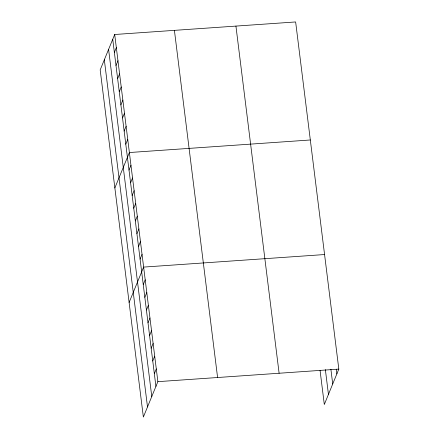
<?xml version="1.0" encoding="UTF-8"?>
<svg xmlns="http://www.w3.org/2000/svg" width="439" height="439" viewBox="0 0 439 439"><rect width="100%" height="100%" fill="white"/><g stroke="black" fill="none" stroke-linecap="round" stroke-linejoin="round"><path stroke-width="0.66" d="M114.694 34.5L100.18 69.894L143.361 417.05L157.875 381.656L114.694 34.5L295.639 21.95L338.82 369.106L324.306 404.5L320.053 370.335M114.37 52.389L116.324 47.615M116 65.504L117.959 60.73M117.63 78.619L119.589 73.845M119.265 91.735L121.219 86.96M120.895 104.85L122.854 100.076M122.525 117.959L124.484 113.191M124.155 131.074L126.114 126.3M125.79 144.19L127.744 139.415M114.859 187.93L129.379 152.531L310.324 139.981M129.006 170.036L130.959 165.262M130.586 182.767L132.545 177.993M132.172 195.492L134.125 190.718M133.752 208.223L135.711 203.449M135.338 220.949L137.292 216.175M136.919 233.68L138.878 228.906M138.504 246.411L140.464 241.637M140.085 259.136L142.044 254.362M129.11 302.487L143.63 267.093L324.569 254.543M143.251 284.598L145.21 279.824M144.837 297.324L146.796 292.55M146.417 310.055L148.377 305.281M148.003 322.78L149.962 318.012M149.589 335.511L151.543 330.737M151.17 348.242L153.129 343.468M152.756 360.968L154.709 356.194M154.336 373.699L156.295 368.925M157.875 381.656L338.82 369.106M336.279 369.188L336.861 373.88M330.885 369.243L332.718 383.982M325.365 369.605L328.449 394.392M235.93 26.093L279.111 373.243M174.409 30.357L217.59 377.513M112.735 39.274L155.922 386.43M108.592 49.377L151.773 396.532M104.323 59.792L147.504 406.942"/></g></svg>
